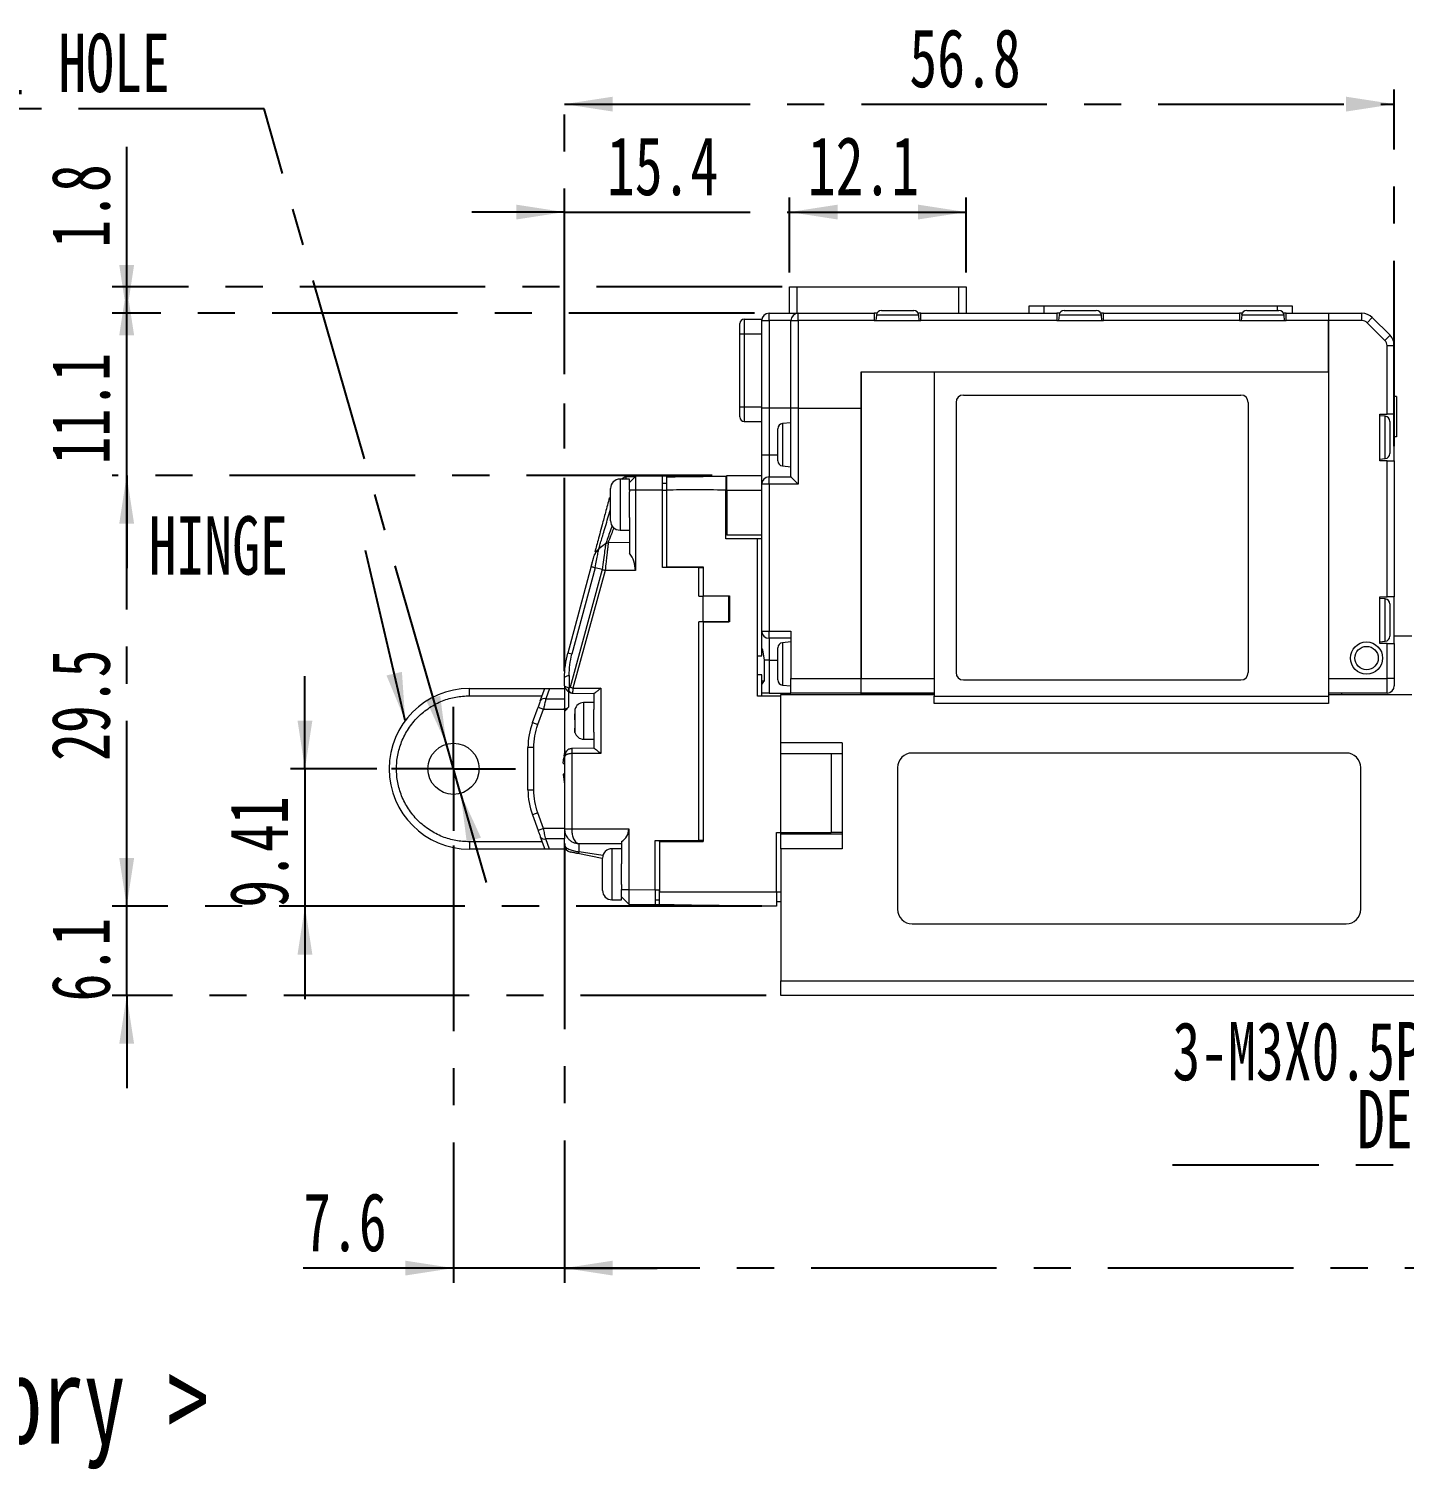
# Model space of a CAD drawing. Header units: millimetres. Extents: x 5 to 415, y -41 to 292.
# Drawn here: x 65.2 to 159.3, y 133.9 to 232.5 of the extents above; entities that cross this region are included whole.
import ezdxf

# ---------------------------------------------------------------- set-up
doc = ezdxf.new("R2010")
doc.units = ezdxf.units.MM
doc.linetypes.add('CENTERX2', pattern=[20.32, 12.7, -2.54, 2.54, -2.54])
doc.layers.add('CENTER_LINE', color=7, linetype='CENTERX2')
doc.styles.add('SLDTEXTSTYLE0', font='TXT', dxfattribs={"width": 0.7})
doc.dimstyles.new('SLDDIMSTYLE0', dxfattribs={"dimtxt": 4, "dimasz": 3.302, "dimexe": 0, "dimexo": 0.0625, "dimgap": 1, "dimtad": 0, "dimtih": 1, "dimtoh": 1, "dimrnd": 1e-09, "dimzin": 12, "dimdsep": 46, "dimtxsty": 'SLDTEXTSTYLE0', "dimsah": 1, "dimcen": 0, "dimadec": 0, "dimazin": 3, "dimtol": 1, "dimtp": 0.1, "dimtm": 0.1, "dimtfac": 1, "dimtmove": 0, "dimatfit": 3, "dimfxl": 1, "dimfrac": 2, "dimtolj": 1, "dimarcsym": 0})
doc.dimstyles.new('SLDDIMSTYLE1', dxfattribs={"dimtxt": 4, "dimasz": 3.302, "dimexe": 0, "dimexo": 0.0625, "dimgap": 1, "dimtad": 0, "dimtih": 1, "dimtoh": 1, "dimrnd": 1e-09, "dimzin": 12, "dimdsep": 46, "dimtxsty": 'SLDTEXTSTYLE0', "dimsah": 1, "dimcen": 0, "dimadec": 0, "dimazin": 3, "dimtfac": 1, "dimtmove": 0, "dimatfit": 3, "dimfxl": 1, "dimfrac": 2, "dimtolj": 1, "dimtzin": 12, "dimarcsym": 0})
doc.dimstyles.new('SLDDIMSTYLE2', dxfattribs={"dimtxt": 4, "dimasz": 3.302, "dimexe": 0, "dimexo": 0.0625, "dimgap": 1, "dimtad": 1, "dimrnd": 1e-09, "dimzin": 12, "dimdsep": 46, "dimtxsty": 'SLDTEXTSTYLE0', "dimsah": 1, "dimcen": 0.09, "dimadec": 0, "dimazin": 3, "dimtfac": 1, "dimtmove": 0, "dimatfit": 0, "dimfxl": 1, "dimfrac": 2, "dimtolj": 1, "dimtzin": 12, "dimarcsym": 0})
doc.dimstyles.new('SLDDIMSTYLE3', dxfattribs={"dimtxt": 4, "dimasz": 3.302, "dimexe": 0, "dimexo": 0.0625, "dimgap": 1, "dimtad": 1, "dimrnd": 1e-09, "dimzin": 12, "dimdsep": 46, "dimtxsty": 'SLDTEXTSTYLE0', "dimsah": 1, "dimcen": 0.09, "dimadec": 0, "dimazin": 3, "dimtfac": 1, "dimtofl": 0, "dimtmove": 0, "dimatfit": 3, "dimfxl": 1, "dimfrac": 2, "dimtolj": 1, "dimtzin": 12, "dimarcsym": 0})
doc.dimstyles.new('SLDDIMSTYLE4', dxfattribs={"dimtxt": 4, "dimasz": 3.302, "dimexe": 0, "dimexo": 0.0625, "dimgap": 1, "dimtad": 1, "dimdec": 1, "dimrnd": 1e-09, "dimzin": 12, "dimdsep": 46, "dimtxsty": 'SLDTEXTSTYLE0', "dimsah": 1, "dimcen": 0.09, "dimadec": 0, "dimazin": 3, "dimtfac": 1, "dimtdec": 1, "dimtmove": 0, "dimatfit": 0, "dimfxl": 1, "dimfrac": 2, "dimtolj": 1, "dimtzin": 12, "dimarcsym": 0})
doc.dimstyles.new('SLDDIMSTYLE5', dxfattribs={"dimtxt": 4, "dimasz": 3.302, "dimexe": 0, "dimexo": 0.0625, "dimgap": 1, "dimtad": 1, "dimdec": 1, "dimrnd": 1e-09, "dimzin": 12, "dimdsep": 46, "dimtxsty": 'SLDTEXTSTYLE0', "dimsah": 1, "dimcen": 0.09, "dimadec": 0, "dimazin": 3, "dimtfac": 1, "dimtdec": 1, "dimtofl": 0, "dimtmove": 0, "dimatfit": 3, "dimfxl": 1, "dimfrac": 2, "dimtolj": 1, "dimtzin": 12, "dimarcsym": 0})
doc.dimstyles.new('SLDDIMSTYLE6', dxfattribs={"dimtxt": 0.18, "dimasz": 3.302, "dimexe": 0, "dimexo": 0.0625, "dimgap": 0, "dimtad": 0, "dimtih": 1, "dimtoh": 1, "dimdec": 0, "dimrnd": 1e-09, "dimzin": 0, "dimdsep": 46, "dimtxsty": 'Standard', "dimsah": 1, "dimcen": 0.09, "dimadec": 0, "dimazin": 0, "dimtfac": 3.302, "dimtdec": 0, "dimtofl": 0, "dimtmove": 0, "dimatfit": 3, "dimfxl": 1, "dimfrac": 2, "dimtolj": 1, "dimtzin": 0, "dimarcsym": 0})

# ---------------------------------------------------------------- blocks, each defined once
blk = doc.blocks.new('_D')
at = {"layer": 'CENTER_LINE'}
for p, q in [((81.296, 227.015), (45.274, 227.015)), ((93.778, 183.533), (81.296, 227.015)), ((94.744, 180.169), (93.778, 183.533)), ((94.744, 180.169), (96.496, 174.065))]:
    blk.add_line(p, q, dxfattribs=at)
for points in [[(93.778, 183.533), (93.355, 186.847), (92.379, 186.566)], [(94.744, 180.169), (95.167, 176.855), (96.143, 177.135)]]:
    blk.add_solid(points, dxfattribs=at)
at = {"layer": 'CENTER_LINE', "attachment_point": 1, "style": 'SLDTEXTSTYLE0'}
for s, insert, char_height in [('%%c', (45.274, 232.172), 4), ('3.5', (49.702, 232.172), 4), ('HOLE', (67.219, 232.172), 4), ('±0.1', (58.163, 230.823), 2.8)]:
    blk.add_mtext(s, dxfattribs=dict(at, insert=insert, char_height=char_height))
blk = doc.blocks.new('_D_1')
at = {"layer": 'CENTER_LINE'}
for p, q in [((194.888, 189.38), (195.027, 195.729)), ((194.888, 189.38), (194.834, 186.881)), ((194.834, 186.881), (194.131, 154.713)), ((194.131, 154.713), (143.472, 154.713))]:
    blk.add_line(p, q, dxfattribs=at)
for points in [[(194.888, 189.38), (195.468, 192.671), (194.452, 192.693)], [(194.834, 186.881), (194.254, 183.591), (195.27, 183.569)]]:
    blk.add_solid(points, dxfattribs=at)
at = {"layer": 'CENTER_LINE', "char_height": 4, "attachment_point": 1, "style": 'SLDTEXTSTYLE0'}
for s, insert in [('3-M3X0.5P TAP HOLE', (143.472, 164.53)), ('DEPTH 8.5', (156.099, 159.869))]:
    blk.add_mtext(s, dxfattribs=dict(at, insert=insert))
blk = doc.blocks.new('_D_2')
at = {"layer": 'CENTER_LINE'}
for p, q in [((94.261, 176.601), (94.261, 146.673)), ((101.861, 176.733), (101.861, 146.673)), ((94.261, 147.673), (83.975, 147.673)), ((101.861, 147.673), (94.261, 147.673)), ((101.861, 147.673), (108.211, 147.673))]:
    blk.add_line(p, q, dxfattribs=at)
for points in [[(94.261, 147.673), (90.959, 148.181), (90.959, 147.165)], [(101.861, 147.673), (105.163, 147.165), (105.163, 148.181)]]:
    blk.add_solid(points, dxfattribs=at)
at = {"layer": 'CENTER_LINE', "insert": (83.975, 152.829), "char_height": 4, "attachment_point": 1, "style": 'SLDTEXTSTYLE0'}
blk.add_mtext('7.6', dxfattribs=at)
blk = doc.blocks.new('_D_4')
at = {"layer": 'CENTER_LINE'}
for p, q in [((101.861, 176.733), (101.861, 146.673)), ((253.361, 165.533), (253.361, 146.673)), ((253.361, 147.673), (101.861, 147.673))]:
    blk.add_line(p, q, dxfattribs=at)
for points in [[(101.861, 147.673), (105.163, 147.165), (105.163, 148.181)], [(253.361, 147.673), (250.059, 148.181), (250.059, 147.165)]]:
    blk.add_solid(points, dxfattribs=at)
at = {"layer": 'CENTER_LINE', "insert": (171.478, 152.829), "char_height": 4, "attachment_point": 1, "style": 'SLDTEXTSTYLE0'}
blk.add_mtext('151.5', dxfattribs=at)
blk = doc.blocks.new('_D_6')
at = {"layer": 'CENTER_LINE'}
for p, q in [((71.893, 172.437), (71.893, 178.787)), ((115.361, 172.437), (70.893, 172.437)), ((71.893, 166.331), (71.893, 172.437)), ((115.661, 166.331), (70.893, 166.331)), ((71.893, 166.331), (71.893, 159.981))]:
    blk.add_line(p, q, dxfattribs=at)
for points in [[(71.893, 172.437), (72.401, 175.739), (71.385, 175.739)], [(71.893, 166.331), (71.385, 163.029), (72.401, 163.029)]]:
    blk.add_solid(points, dxfattribs=at)
at = {"layer": 'CENTER_LINE', "insert": (66.737, 165.928), "char_height": 4, "attachment_point": 1, "rotation": 90, "style": 'SLDTEXTSTYLE0'}
blk.add_mtext('6.1', dxfattribs=at)
blk = doc.blocks.new('_D_7')
at = {"layer": 'CENTER_LINE'}
for p, q in [((84.095, 181.851), (84.095, 188.201)), ((89.011, 181.851), (83.095, 181.851)), ((84.095, 181.851), (84.095, 172.437)), ((115.361, 172.437), (83.095, 172.437)), ((84.095, 172.437), (84.095, 166.087))]:
    blk.add_line(p, q, dxfattribs=at)
for points in [[(84.095, 181.851), (84.603, 185.153), (83.587, 185.153)], [(84.095, 172.437), (83.587, 169.135), (84.603, 169.135)]]:
    blk.add_solid(points, dxfattribs=at)
at = {"layer": 'CENTER_LINE', "insert": (78.938, 172.349), "char_height": 4, "attachment_point": 1, "rotation": 90, "style": 'SLDTEXTSTYLE0'}
blk.add_mtext('9.41', dxfattribs=at)
blk = doc.blocks.new('_D_8')
at = {"layer": 'CENTER_LINE'}
for p, q in [((111.961, 201.931), (70.893, 201.931)), ((71.893, 172.437), (71.893, 201.931)), ((115.361, 172.437), (70.893, 172.437))]:
    blk.add_line(p, q, dxfattribs=at)
for points in [[(71.893, 201.931), (71.385, 198.629), (72.401, 198.629)], [(71.893, 172.437), (72.401, 175.739), (71.385, 175.739)]]:
    blk.add_solid(points, dxfattribs=at)
at = {"layer": 'CENTER_LINE', "insert": (66.737, 182.389), "char_height": 4, "attachment_point": 1, "rotation": 90, "style": 'SLDTEXTSTYLE0'}
blk.add_mtext('29.5', dxfattribs=at)
blk = doc.blocks.new('_D_9')
at = {"layer": 'CENTER_LINE'}
for p, q in [((71.893, 213.031), (71.893, 219.381)), ((114.861, 213.031), (70.893, 213.031)), ((71.893, 201.931), (71.893, 213.031)), ((111.961, 201.931), (70.893, 201.931)), ((71.893, 201.931), (71.893, 195.581))]:
    blk.add_line(p, q, dxfattribs=at)
for points in [[(71.893, 213.031), (72.401, 216.333), (71.385, 216.333)], [(71.893, 201.931), (71.385, 198.629), (72.401, 198.629)]]:
    blk.add_solid(points, dxfattribs=at)
at = {"layer": 'CENTER_LINE', "insert": (66.737, 202.686), "char_height": 4, "attachment_point": 1, "rotation": 90, "style": 'SLDTEXTSTYLE0'}
blk.add_mtext('11.1', dxfattribs=at)
blk = doc.blocks.new('_D_10')
at = {"layer": 'CENTER_LINE'}
for p, q in [((71.893, 214.831), (71.893, 224.429)), ((116.761, 214.831), (70.893, 214.831)), ((71.893, 213.031), (71.893, 214.831)), ((114.861, 213.031), (70.893, 213.031))]:
    blk.add_line(p, q, dxfattribs=at)
for points in [[(71.893, 213.031), (72.401, 216.333), (71.385, 216.333)], [(71.893, 214.831), (71.385, 211.529), (72.401, 211.529)]]:
    blk.add_solid(points, dxfattribs=at)
at = {"layer": 'CENTER_LINE', "insert": (66.737, 217.518), "char_height": 4, "attachment_point": 1, "rotation": 90, "style": 'SLDTEXTSTYLE0'}
blk.add_mtext('1.8', dxfattribs=at)
blk = doc.blocks.new('_D_11')
at = {"layer": 'CENTER_LINE'}
for p, q in [((101.861, 189.064), (101.861, 220.958)), ((117.261, 215.831), (117.261, 220.958)), ((101.861, 219.958), (95.511, 219.958)), ((101.861, 219.958), (117.261, 219.958)), ((117.261, 219.958), (123.611, 219.958))]:
    blk.add_line(p, q, dxfattribs=at)
for points in [[(101.861, 219.958), (98.559, 220.466), (98.559, 219.45)], [(117.261, 219.958), (120.563, 219.45), (120.563, 220.466)]]:
    blk.add_solid(points, dxfattribs=at)
at = {"layer": 'CENTER_LINE', "insert": (104.767, 225.114), "char_height": 4, "attachment_point": 1, "style": 'SLDTEXTSTYLE0'}
blk.add_mtext('15.4', dxfattribs=at)
blk = doc.blocks.new('_D_12')
at = {"layer": 'CENTER_LINE'}
for p, q in [((117.261, 215.831), (117.261, 220.958)), ((129.361, 215.831), (129.361, 220.958)), ((117.261, 219.958), (129.361, 219.958))]:
    blk.add_line(p, q, dxfattribs=at)
for points in [[(117.261, 219.958), (120.563, 219.45), (120.563, 220.466)], [(129.361, 219.958), (126.059, 220.466), (126.059, 219.45)]]:
    blk.add_solid(points, dxfattribs=at)
at = {"layer": 'CENTER_LINE', "insert": (118.517, 225.114), "char_height": 4, "attachment_point": 1, "style": 'SLDTEXTSTYLE0'}
blk.add_mtext('12.1', dxfattribs=at)
blk = doc.blocks.new('_D_13')
at = {"layer": 'CENTER_LINE'}
for p, q in [((101.861, 188.54), (101.861, 228.346)), ((158.661, 203.931), (158.661, 228.346)), ((101.861, 227.346), (158.661, 227.346))]:
    blk.add_line(p, q, dxfattribs=at)
for points in [[(101.861, 227.346), (105.163, 226.838), (105.163, 227.854)], [(158.661, 227.346), (155.359, 227.854), (155.359, 226.838)]]:
    blk.add_solid(points, dxfattribs=at)
at = {"layer": 'CENTER_LINE', "insert": (125.467, 232.502), "char_height": 4, "attachment_point": 1, "style": 'SLDTEXTSTYLE0'}
blk.add_mtext('56.8', dxfattribs=at)
blk = doc.blocks.new('SW_NOTE_0_6')
at = {"layer": 'CENTER_LINE', "color": 0, "insert": (-14.831, 2.36), "char_height": 4, "attachment_point": 1, "style": 'SLDTEXTSTYLE0'}
blk.add_mtext('HINGE', dxfattribs=at)
blk = doc.blocks.new('SW_CENTERMARKSYMBOL_0')
at = {"layer": 'CENTER_LINE', "color": 0}
for p, q in [((0, 2.5), (0, 4.25)), ((0, 0), (0, 2.5)), ((-2.5, 0), (-4.25, 0)), ((0, 0), (-2.5, 0)), ((0, 0), (0, -2.5)), ((0, 0), (2.5, 0)), ((2.5, 0), (4.25, 0)), ((0, -2.5), (0, -4.25))]:
    blk.add_line(p, q, dxfattribs=at)

msp = doc.modelspace()

# ---------------------------------------------------------------- linework, layer by layer
at = {"color": 7, "linetype": 'Continuous', "lineweight": 18}
for p, q in [((117.261, 213.031), (117.261, 214.831)), ((117.261, 214.831), (117.761, 214.831)), ((117.761, 214.831), (117.761, 213.031)), ((117.761, 214.831), (128.861, 214.831)), ((128.861, 213.031), (128.861, 214.831)), ((128.861, 214.831), (129.361, 214.831)), ((129.361, 214.831), (129.361, 213.031)), ((115.861, 212.531), (115.861, 213.031)), ((115.861, 213.031), (117.861, 213.031)), ((117.861, 212.531), (117.861, 213.031)), ((117.861, 213.031), (123.061, 213.031)), ((123.061, 213.031), (123.061, 212.531)), ((123.244, 213.031), (123.061, 213.031)), ((123.56, 213.231), (125.263, 213.231)), ((125.263, 213.231), (125.762, 213.231)), ((126.261, 213.031), (126.078, 213.031)), ((126.261, 212.531), (126.261, 213.031)), ((126.261, 213.031), (135.561, 213.031)), ((133.661, 213.031), (133.661, 213.531)), ((133.661, 213.531), (134.661, 213.531)), ((134.661, 213.531), (134.661, 213.031)), ((134.661, 213.531), (150.661, 213.531)), ((135.561, 213.031), (135.561, 212.531)), ((135.744, 213.031), (135.561, 213.031)), ((136.06, 213.231), (137.763, 213.231)), ((137.763, 213.231), (138.262, 213.231)), ((138.761, 213.031), (138.578, 213.031)), ((138.761, 212.531), (138.761, 213.031)), ((138.761, 213.031), (148.061, 213.031)), ((148.061, 213.031), (148.061, 212.531)), ((148.244, 213.031), (148.061, 213.031)), ((148.56, 213.231), (150.263, 213.231)), ((150.263, 213.231), (150.762, 213.231)), ((150.661, 213.531), (151.661, 213.531)), ((151.261, 213.031), (151.078, 213.031)), ((151.261, 212.531), (151.261, 213.031)), ((151.261, 213.031), (154.161, 213.031)), ((151.661, 213.531), (151.661, 213.031)), ((154.161, 213.031), (154.161, 212.531)), ((154.161, 213.031), (156.447, 213.031)), ((156.447, 212.531), (156.447, 213.031)), ((113.861, 211.631), (113.861, 212.331)), ((114.161, 212.631), (114.161, 211.631)), ((114.161, 212.631), (115.361, 212.631)), ((115.361, 212.531), (115.361, 212.631)), ((115.361, 212.531), (115.861, 212.531)), ((115.361, 206.531), (115.361, 212.531)), ((117.361, 212.531), (115.861, 212.531)), ((115.861, 212.531), (115.861, 206.531)), ((117.361, 212.531), (117.861, 212.531)), ((117.361, 206.531), (117.361, 212.531)), ((117.861, 212.531), (117.861, 206.531)), ((123.061, 212.531), (117.861, 212.531)), ((123.061, 212.531), (126.261, 212.531)), ((123.212, 212.911), (123.179, 212.531)), ((126.144, 212.531), (126.11, 212.911)), ((135.561, 212.531), (126.261, 212.531)), ((135.561, 212.531), (138.761, 212.531)), ((135.712, 212.911), (135.679, 212.531)), ((138.644, 212.531), (138.61, 212.911)), ((148.061, 212.531), (138.761, 212.531)), ((148.061, 212.531), (151.261, 212.531)), ((148.212, 212.911), (148.179, 212.531)), ((151.144, 212.531), (151.11, 212.911)), ((154.161, 212.531), (151.261, 212.531)), ((154.161, 209.031), (154.161, 212.531)), ((154.161, 212.531), (154.161, 188.031)), ((156.447, 212.531), (154.161, 212.531)), ((156.8, 212.384), (157.154, 212.738)), ((158.015, 211.17), (156.8, 212.384)), ((157.154, 212.738), (157.118, 212.774)), ((157.154, 212.738), (158.368, 211.524)), ((113.861, 211.631), (114.161, 211.631)), ((113.861, 206.631), (113.861, 211.631)), ((114.161, 211.631), (115.361, 211.631)), ((114.161, 211.631), (114.161, 206.631)), ((158.015, 211.17), (158.368, 211.524)), ((158.161, 206.131), (158.161, 210.817)), ((158.161, 210.817), (158.661, 210.817)), ((158.661, 210.817), (158.661, 206.131)), ((122.161, 209.031), (154.161, 209.031)), ((122.161, 206.531), (122.161, 209.031)), ((122.161, 209.031), (122.161, 188.031)), ((122.161, 209.031), (127.161, 209.031)), ((127.161, 209.031), (127.161, 188.031)), ((127.161, 209.031), (154.161, 209.031)), ((127.161, 209.031), (127.161, 186.831)), ((154.161, 209.031), (154.161, 186.831)), ((129.161, 207.431), (148.161, 207.431)), ((158.811, 207.331), (158.661, 207.331)), ((158.811, 207.331), (158.811, 204.581)), ((113.861, 206.631), (114.161, 206.631)), ((113.861, 205.931), (113.861, 206.631)), ((114.161, 206.631), (115.361, 206.631)), ((114.161, 206.631), (114.161, 205.631)), ((115.861, 206.531), (115.361, 206.531)), ((115.361, 203.331), (115.361, 206.531)), ((117.361, 206.531), (115.861, 206.531)), ((115.861, 206.531), (115.861, 203.331)), ((117.861, 206.531), (117.361, 206.531)), ((117.361, 201.831), (117.361, 206.531)), ((117.861, 206.531), (122.161, 206.531)), ((117.861, 206.531), (117.861, 201.331)), ((122.161, 188.031), (122.161, 206.531)), ((128.661, 206.931), (128.661, 188.431)), ((148.661, 206.931), (148.661, 188.431)), ((157.661, 206.131), (158.161, 206.131)), ((157.661, 202.931), (157.661, 206.131)), ((158.661, 206.131), (158.161, 206.131)), ((158.661, 202.931), (158.661, 206.131)), ((114.161, 205.631), (115.361, 205.631)), ((116.461, 204.606), (116.461, 205.131)), ((117.361, 205.531), (116.78, 205.48)), ((158.042, 205.98), (157.661, 206.013)), ((158.361, 205.631), (158.361, 204.109)), ((116.461, 202.93), (116.461, 204.606)), ((158.361, 204.109), (158.361, 203.43)), ((158.811, 204.581), (158.661, 204.581)), ((115.361, 203.331), (115.861, 203.331)), ((115.361, 201.331), (115.361, 203.331)), ((115.861, 203.331), (115.861, 201.831)), ((116.78, 202.582), (117.361, 202.531)), ((157.661, 203.048), (158.042, 203.082)), ((158.161, 202.931), (157.661, 202.931)), ((158.161, 193.631), (158.161, 202.931)), ((158.161, 202.931), (158.661, 202.931)), ((158.661, 202.931), (158.661, 193.631)), ((106.311, 201.683), (105.661, 201.683)), ((105.938, 201.8), (105.786, 201.683)), ((105.938, 201.8), (105.786, 201.683)), ((105.786, 201.683), (105.911, 201.779)), ((106.088, 201.841), (106.711, 201.852)), ((106.711, 201.852), (106.311, 201.445)), ((106.311, 201.445), (106.311, 201.683)), ((106.311, 200.933), (106.311, 201.445)), ((108.561, 201.884), (106.711, 201.852)), ((106.711, 201.852), (106.711, 200.933)), ((108.561, 201.884), (110.861, 201.924)), ((108.561, 200.933), (108.561, 201.884)), ((108.861, 201.389), (108.561, 201.389)), ((110.861, 201.924), (110.861, 201.862)), ((112.911, 201.887), (112.961, 201.888)), ((112.961, 200.931), (112.961, 201.931)), ((112.961, 201.931), (115.361, 201.931)), ((115.861, 201.331), (115.361, 201.331)), ((115.361, 191.281), (115.361, 201.331)), ((115.861, 201.831), (117.361, 201.831)), ((115.861, 201.331), (115.861, 201.831)), ((117.861, 201.331), (115.861, 201.331)), ((115.861, 201.331), (115.861, 191.281)), ((105.011, 198.833), (105.011, 201.033)), ((106.711, 200.933), (106.311, 200.933)), ((106.311, 200.933), (106.311, 200.814)), ((106.311, 199.052), (106.311, 200.814)), ((106.711, 200.933), (106.711, 195.433)), ((108.561, 200.933), (106.711, 200.933)), ((108.561, 195.631), (108.561, 200.933)), ((108.561, 200.933), (108.861, 200.933)), ((108.861, 195.681), (108.861, 200.933)), ((112.961, 200.933), (112.911, 200.933)), ((112.911, 197.586), (112.911, 200.933)), ((112.961, 200.931), (115.361, 200.931)), ((112.961, 200.931), (112.961, 197.831)), ((105.661, 198.183), (106.311, 198.183)), ((106.311, 199.052), (106.311, 196.603)), ((112.911, 198.933), (112.961, 198.933)), ((104.677, 197.257), (104.209, 196.898)), ((106.311, 197.345), (104.855, 197.319)), ((115.061, 197.586), (112.911, 197.586)), ((115.361, 197.831), (112.961, 197.831)), ((115.061, 186.833), (115.061, 197.586)), ((115.361, 197.586), (115.061, 197.586)), ((103.953, 196.588), (103.852, 196.364)), ((103.865, 196.395), (103.853, 196.349)), ((103.873, 196.392), (103.879, 196.392)), ((104.209, 196.898), (104.089, 196.77)), ((104.2, 196.85), (104.209, 196.898)), ((103.679, 195.717), (102.086, 189.772)), ((104.44, 195.487), (102.242, 187.433)), ((103.955, 195.616), (102.369, 189.696)), ((104.641, 195.433), (102.442, 187.378)), ((104.44, 195.487), (103.955, 195.616)), ((106.711, 195.433), (104.641, 195.433)), ((111.061, 195.631), (108.561, 195.631)), ((108.861, 195.681), (108.861, 195.631)), ((108.861, 195.681), (111.361, 195.681)), ((108.961, 195.681), (108.961, 195.631)), ((111.061, 193.661), (111.061, 195.631)), ((111.061, 195.631), (111.361, 195.631)), ((111.361, 195.681), (111.361, 193.681)), ((111.061, 193.661), (111.361, 193.661)), ((111.361, 193.681), (111.361, 193.661)), ((111.361, 193.681), (113.161, 193.681)), ((111.361, 191.921), (111.361, 193.661)), ((113.111, 193.661), (111.361, 193.661)), ((113.111, 191.921), (113.111, 193.661)), ((113.161, 193.681), (113.161, 191.901)), ((157.661, 193.631), (158.161, 193.631)), ((157.661, 190.431), (157.661, 193.631)), ((158.042, 193.48), (157.661, 193.513)), ((158.661, 193.631), (158.161, 193.631)), ((158.661, 190.431), (158.661, 193.631)), ((158.361, 193.131), (158.361, 191.609)), ((111.361, 191.921), (111.061, 191.921)), ((111.061, 176.933), (111.061, 191.921)), ((111.361, 191.921), (113.111, 191.921)), ((111.361, 191.921), (111.361, 191.901)), ((111.361, 191.901), (111.361, 176.883)), ((113.161, 191.901), (111.361, 191.901)), ((115.361, 191.281), (115.861, 191.281)), ((115.361, 190.787), (115.361, 191.281)), ((115.861, 191.281), (117.361, 191.281)), ((115.861, 190.781), (115.861, 191.281)), ((117.361, 191.281), (117.361, 188.031)), ((158.361, 191.609), (158.361, 190.93)), ((115.361, 189.582), (115.361, 190.787)), ((117.361, 190.781), (115.861, 190.781)), ((115.861, 190.781), (115.861, 189.281)), ((117.361, 190.531), (116.78, 190.48)), ((157.661, 190.548), (158.042, 190.582)), ((158.161, 190.431), (157.661, 190.431)), ((158.161, 188.031), (158.161, 190.431)), ((158.161, 190.431), (158.661, 190.431)), ((159.861, 190.931), (158.661, 190.931)), ((158.661, 190.431), (158.661, 188.031)), ((102.369, 189.696), (102.086, 189.772)), ((115.061, 189.582), (115.361, 189.582)), ((115.428, 189.989), (115.361, 189.989)), ((115.561, 189.281), (115.428, 189.989)), ((116.461, 189.606), (116.461, 190.131)), ((116.461, 187.93), (116.461, 189.606)), ((115.861, 189.281), (115.561, 189.281)), ((115.561, 187.873), (115.561, 189.281)), ((115.861, 189.281), (115.861, 187.031)), ((95.361, 186.851), (95.361, 187.351)), ((95.361, 187.351), (100.515, 187.351)), ((100.204, 186.498), (100.515, 187.351)), ((100.515, 187.351), (100.838, 187.351)), ((100.838, 187.351), (100.58, 186.644)), ((100.838, 187.351), (101.861, 187.351)), ((101.861, 187.54), (101.861, 188.064)), ((101.861, 187.351), (101.861, 186.644)), ((102.178, 187.39), (102.162, 187.393)), ((102.178, 188.247), (102.178, 187.39)), ((102.442, 187.378), (104.352, 187.378)), ((104.352, 187.378), (104.352, 182.888)), ((115.361, 188.284), (115.061, 188.284)), ((115.361, 186.833), (115.361, 188.284)), ((115.361, 187.873), (115.561, 187.873)), ((116.78, 187.582), (117.361, 187.531)), ((117.361, 188.031), (122.161, 188.031)), ((117.361, 187.031), (117.361, 188.031)), ((122.161, 188.031), (127.161, 188.031)), ((122.161, 187.031), (122.161, 188.031)), ((129.161, 187.931), (148.161, 187.931)), ((154.161, 188.031), (158.161, 188.031)), ((158.661, 188.031), (158.161, 188.031)), ((158.161, 187.031), (158.161, 188.031)), ((158.661, 188.031), (158.661, 187.531)), ((95.361, 186.851), (100.333, 186.851)), ((100.58, 186.644), (101.861, 186.644)), ((101.861, 186.644), (101.861, 185.937)), ((102.313, 187.044), (102.389, 187.038)), ((102.362, 187.035), (103.878, 187.009)), ((102.389, 187.039), (102.378, 187.039)), ((103.861, 186.381), (103.161, 186.381)), ((103.861, 187.009), (103.861, 185.91)), ((116.661, 186.833), (115.061, 186.833)), ((115.861, 187.031), (115.361, 187.031)), ((115.861, 187.031), (117.361, 187.031)), ((116.661, 183.631), (116.661, 186.931)), ((116.661, 186.931), (127.161, 186.931)), ((122.161, 187.031), (117.361, 187.031)), ((127.161, 187.031), (122.161, 187.031)), ((122.161, 186.981), (122.161, 187.031)), ((127.161, 186.981), (122.161, 186.981)), ((127.161, 186.831), (154.161, 186.831)), ((127.161, 186.331), (127.161, 186.831)), ((158.161, 187.031), (154.161, 187.031)), ((154.161, 186.931), (159.861, 186.931)), ((154.161, 186.831), (154.161, 186.331)), ((155.061, 186.931), (155.061, 187.031)), ((99.663, 185.009), (100.05, 186.073)), ((100.038, 184.872), (100.426, 185.937)), ((100.05, 186.073), (100.426, 185.937)), ((100.426, 185.937), (101.861, 185.937)), ((101.861, 185.937), (101.861, 182.905)), ((102.578, 185.921), (102.561, 185.779)), ((102.561, 185.779), (102.561, 185.572)), ((102.561, 185.572), (102.569, 185.606)), ((102.561, 185.463), (102.561, 185.572)), ((102.561, 185.304), (102.561, 185.463)), ((103.861, 185.528), (103.861, 185.91)), ((103.861, 184.352), (103.861, 185.528)), ((154.161, 186.331), (127.161, 186.331)), ((99.663, 185.009), (100.038, 184.872)), ((102.561, 185.195), (102.561, 185.304)), ((102.569, 185.1), (102.561, 185.066)), ((102.561, 185.066), (102.561, 184.641)), ((102.561, 184.641), (102.578, 184.499)), ((102.561, 184.482), (102.561, 184.641)), ((102.578, 184.34), (102.561, 184.482)), ((102.578, 184.499), (102.578, 184.34)), ((103.161, 183.881), (103.861, 183.881)), ((103.861, 184.352), (103.861, 183.257)), ((120.861, 183.631), (116.661, 183.631)), ((116.661, 182.883), (116.661, 183.631)), ((120.861, 183.631), (120.861, 176.381)), ((99.361, 180.403), (99.361, 183.299)), ((99.761, 183.299), (99.361, 183.299)), ((99.761, 180.403), (99.761, 183.299)), ((101.775, 182.237), (101.825, 182.624)), ((101.835, 182.701), (101.861, 182.905)), ((102.011, 183.04), (101.861, 183.068)), ((101.861, 182.901), (101.921, 182.901)), ((101.861, 182.649), (101.861, 177.733)), ((101.861, 182.476), (101.861, 182.618)), ((103.876, 183.257), (102.348, 183.231)), ((102.352, 182.888), (102.352, 177.733)), ((104.352, 182.888), (102.352, 182.888)), ((116.661, 177.483), (116.661, 182.883)), ((120.111, 182.883), (116.661, 182.883)), ((120.111, 182.883), (120.111, 177.483)), ((120.861, 182.883), (120.111, 182.883)), ((155.361, 182.931), (125.661, 182.931)), ((101.775, 182.237), (101.861, 182.151)), ((101.861, 181.551), (101.775, 181.464)), ((101.775, 181.464), (101.861, 180.796)), ((101.861, 182.151), (101.861, 181.551)), ((124.661, 181.931), (124.661, 172.231)), ((156.361, 172.231), (156.361, 181.931)), ((101.861, 180.796), (101.861, 177.765)), ((99.361, 180.403), (99.761, 180.403)), ((100.038, 178.829), (99.663, 178.693)), ((99.663, 178.693), (100.05, 177.628)), ((100.426, 177.765), (100.038, 178.829)), ((100.426, 177.765), (100.05, 177.628)), ((101.861, 177.765), (100.426, 177.765)), ((101.861, 177.765), (101.861, 177.058)), ((101.861, 177.733), (102.352, 177.733)), ((102.352, 177.733), (106.261, 177.733)), ((106.261, 177.733), (106.261, 173.587)), ((116.361, 177.483), (116.661, 177.483)), ((116.361, 173.433), (116.361, 177.483)), ((116.661, 177.483), (120.111, 177.483)), ((116.661, 176.381), (116.661, 177.483)), ((120.861, 177.483), (120.111, 177.483)), ((100.333, 176.851), (95.361, 176.851)), ((95.361, 176.851), (95.361, 176.351)), ((100.204, 177.204), (100.515, 176.351)), ((101.861, 177.058), (100.58, 177.058)), ((100.838, 176.351), (100.58, 177.058)), ((101.861, 176.351), (101.861, 177.058)), ((102.861, 176.733), (105.761, 176.733)), ((102.861, 176.176), (102.861, 176.733)), ((105.761, 176.867), (105.761, 175.335)), ((108.061, 176.933), (111.061, 176.933)), ((108.061, 173.556), (108.061, 176.933)), ((108.361, 176.883), (108.361, 176.933)), ((108.361, 176.883), (111.361, 176.883)), ((108.361, 176.883), (108.361, 173.433)), ((111.361, 176.933), (111.061, 176.933)), ((120.861, 177.381), (116.661, 177.381)), ((100.515, 176.351), (95.361, 176.351)), ((100.838, 176.351), (100.515, 176.351)), ((101.861, 176.351), (100.838, 176.351)), ((101.861, 176.452), (101.943, 176.368)), ((104.45, 175.715), (102.763, 176.053)), ((104.461, 174.392), (104.461, 175.731)), ((105.761, 176.381), (105.111, 176.381)), ((116.661, 176.381), (116.661, 167.331)), ((120.861, 176.381), (116.661, 176.381)), ((105.761, 174.251), (105.761, 175.335)), ((104.461, 173.531), (104.461, 174.392)), ((105.761, 173.927), (105.761, 174.251)), ((105.761, 173.927), (105.761, 173.587)), ((105.761, 173.587), (106.261, 173.587)), ((106.261, 173.587), (108.061, 173.556)), ((108.061, 173.556), (108.061, 172.556)), ((108.361, 173.55), (108.061, 173.55)), ((105.111, 172.881), (105.761, 172.881)), ((105.761, 173.096), (106.264, 172.584)), ((105.761, 173.096), (106.264, 172.584)), ((105.774, 173.083), (105.761, 173.096)), ((105.761, 172.881), (105.761, 173.031)), ((106.261, 172.587), (108.061, 172.556)), ((108.361, 172.85), (108.061, 172.85)), ((109.361, 172.533), (108.061, 172.556)), ((116.361, 173.433), (116.661, 173.433)), ((116.661, 172.733), (116.361, 172.733)), ((125.661, 171.231), (155.361, 171.231)), ((116.661, 167.331), (250.361, 167.331)), ((116.661, 166.331), (116.661, 167.331)), ((250.361, 166.331), (116.661, 166.331))]:
    msp.add_line(p, q, dxfattribs=at)
at = {"color": 8, "linetype": 'Continuous', "lineweight": 18}
for p, q in [((150.661, 213.231), (150.661, 213.531)), ((125.454, 212.911), (123.212, 212.911)), ((126.11, 212.911), (125.454, 212.911)), ((137.954, 212.911), (135.712, 212.911)), ((138.61, 212.911), (137.954, 212.911)), ((150.454, 212.911), (148.212, 212.911)), ((151.11, 212.911), (150.454, 212.911)), ((116.78, 205.48), (116.78, 204.788)), ((158.042, 203.976), (158.042, 205.98)), ((116.78, 204.788), (116.78, 202.582)), ((115.861, 203.331), (116.461, 203.331)), ((158.042, 203.082), (158.042, 203.976)), ((105.661, 201.683), (105.661, 198.183)), ((158.042, 191.476), (158.042, 193.48)), ((113.161, 192.754), (113.111, 192.754)), ((113.111, 192.415), (113.161, 192.415)), ((158.042, 190.582), (158.042, 191.476)), ((116.78, 190.48), (116.78, 189.788)), ((116.78, 189.788), (116.78, 187.582)), ((115.861, 189.281), (116.461, 189.281)), ((103.161, 186.381), (103.161, 185.528)), ((103.161, 185.528), (103.161, 183.881)), ((104.492, 175.912), (102.861, 176.176)), ((105.111, 176.381), (105.111, 174.251)), ((105.111, 174.251), (105.111, 172.881))]:
    msp.add_line(p, q, dxfattribs=at)
at = {"color": 7, "linetype": 'Continuous', "lineweight": 18, "flags": 128}
for points in [[(101.861, 188.064), (101.866, 188.09), (101.882, 188.115), (101.908, 188.14), (101.944, 188.164), (101.989, 188.187), (102.044, 188.208), (102.107, 188.229), (102.178, 188.247)], [(102.861, 176.176), (102.847, 176.146), (102.834, 176.12), (102.821, 176.098), (102.808, 176.081), (102.796, 176.067), (102.784, 176.058), (102.773, 176.053), (102.763, 176.053)]]:
    msp.add_lwpolyline(points, dxfattribs=at)
at = {"color": 8, "linetype": 'Continuous', "lineweight": 18, "flags": 128}
msp.add_lwpolyline([(101.861, 187.54), (101.867, 187.483), (101.882, 187.432)], dxfattribs=at)
at = {"color": 7, "linetype": 'Continuous', "lineweight": 18}
for centre, radius in [((156.761, 189.431), 1.1), ((156.761, 189.431), 0.8), ((94.261, 181.851), 1.75)]:
    msp.add_circle(centre, radius, dxfattribs=at)
for centre, radius, start, end in [((115.861, 212.531), 0.5, 90, 180), ((117.861, 212.531), 0.5, 90, 180), ((123.56, 212.881), 0.35, 90, 175), ((125.762, 212.881), 0.35, 5, 90), ((136.06, 212.881), 0.35, 90, 175), ((138.262, 212.881), 0.35, 5, 90), ((148.56, 212.881), 0.35, 90, 175), ((150.762, 212.881), 0.35, 5, 90), ((156.447, 212.031), 1, 45, 90), ((114.161, 212.331), 0.3, 90, 180), ((156.447, 212.031), 0.5, 45, 90), ((157.661, 210.817), 0.5, 0, 45), ((157.661, 210.817), 1, 0, 45), ((129.161, 206.931), 0.5, 90, 180), ((148.161, 206.931), 0.5, 0, 90), ((114.161, 205.931), 0.3, 180, 270), ((116.811, 205.131), 0.35, 95, 180), ((158.011, 205.631), 0.35, 0, 85), ((158.011, 203.43), 0.35, 275, 0), ((116.811, 202.93), 0.35, 180, 265), ((105.661, 201.033), 0.65, 90, 180), ((115.861, 201.331), 0.5, 90, 180), ((105.661, 198.833), 0.65, 180, 270), ((158.011, 193.131), 0.35, 0, 85), ((115.861, 191.281), 0.5, 180, 270), ((116.811, 190.131), 0.35, 95, 180), ((158.011, 190.93), 0.35, 275, 0), ((129.161, 188.431), 0.5, 180, 270), ((148.161, 188.431), 0.5, 270, 0), ((95.361, 181.851), 5.5, 90, 270), ((115.2, 234.164), 48.494, 254.50273, 254.74739), ((116.811, 187.93), 0.35, 180, 265), ((158.161, 187.531), 0.5, 270, 0), ((100.482, 186.34), 0.319, 72.02706, 150.43694), ((103.161, 185.781), 0.6, 90, 167.14802), ((104.361, 183.299), 5, 160, 180), ((103.161, 184.481), 0.6, 193.5835, 270), ((125.661, 181.931), 1, 90, 180), ((155.361, 181.931), 1, 0, 90), ((104.361, 180.403), 5, 180, 200), ((105.261, 177.733), 1, 300.00504, 360), ((100.482, 177.361), 0.319, 209.56306, 287.97294), ((102.361, 176.643), 0.5, 180, 258.69007), ((105.111, 175.731), 0.65, 90, 180), ((105.111, 173.531), 0.65, 180, 270), ((125.661, 172.231), 1, 180, 270), ((155.361, 172.231), 1, 270, 0)]:
    msp.add_arc(centre, radius, start, end, dxfattribs=at)
msp.add_ellipse((104.857, 195.433), major_axis=(0, 1.886), ratio=0.982842, start_param=4.712389, end_param=5.381677, dxfattribs=at)
at = {"color": 8, "linetype": 'Continuous', "lineweight": 18}
for points, knots in [([(105.911, 201.779), (105.91, 201.775), (105.909, 201.767), (105.902, 201.707), (105.9, 201.683)], [0, 0, 0, 0, 0.606351, 1, 1, 1, 1]), ([(106.074, 201.683), (106.075, 201.699), (106.088, 201.827), (106.088, 201.835), (106.088, 201.841)], [0, 0, 0, 0, 0.125082, 1, 1, 1, 1]), ([(104.209, 196.898), (104.213, 196.912), (104.221, 196.938), (104.283, 197.15), (104.379, 197.475), (104.507, 197.909), (104.661, 198.429), (104.831, 199.003), (104.952, 199.411), (105.011, 199.611)], [0, 0, 0, 0, 0.143144, 0.287166, 0.4309864, 0.5749572, 0.7186365, 0.8624939, 1, 1, 1, 1]), ([(105.124, 198.49), (105.095, 198.411), (104.995, 198.134), (104.846, 197.724), (104.705, 197.335), (104.686, 197.283), (104.677, 197.257)], [0, 0, 0, 0, 0.107185, 0.374516, 0.689272, 1, 1, 1, 1]), ([(104.855, 197.319), (104.86, 197.331), (104.869, 197.354), (104.934, 197.526), (105.04, 197.796), (105.142, 198.06), (105.226, 198.278), (105.25, 198.339)], [0, 0, 0, 0, 0.230087, 0.453024, 0.674239, 0.907343, 1, 1, 1, 1]), ([(103.955, 195.616), (103.989, 195.787), (104.055, 196.121), (104.126, 196.485), (104.169, 196.696), (104.194, 196.821), (104.198, 196.841), (104.2, 196.85)], [0, 0, 0, 0, 0.293873, 0.576883, 0.732624, 0.879289, 1, 1, 1, 1]), ([(102.162, 187.393), (102.154, 187.372), (102.139, 187.328), (102.131, 187.259), (102.138, 187.191), (102.163, 187.13), (102.204, 187.087), (102.244, 187.065), (102.27, 187.064), (102.275, 187.063)], [0, 0, 0, 0, 0.137331, 0.288886, 0.451666, 0.6207, 0.789734, 0.952514, 1, 1, 1, 1]), ([(102.313, 187.046), (102.303, 187.049), (102.277, 187.057), (102.239, 187.088), (102.203, 187.137), (102.179, 187.198), (102.168, 187.264), (102.167, 187.329), (102.174, 187.37), (102.178, 187.39)], [0, 0, 0, 0, 0.094731, 0.253908, 0.415685, 0.57513, 0.727717, 0.870018, 1, 1, 1, 1]), ([(102.442, 187.378), (102.44, 187.336), (102.437, 187.27), (102.428, 187.188), (102.42, 187.133), (102.411, 187.086), (102.401, 187.056), (102.394, 187.038), (102.39, 187.039), (102.389, 187.039)], [0, 0, 0, 0, 0.247024, 0.386285, 0.535731, 0.663106, 0.828382, 0.947753, 1, 1, 1, 1]), ([(102.156, 186.082), (102.156, 186.283), (102.156, 186.685), (102.156, 187.035), (102.156, 187.112), (102.156, 187.128)], [0, 0, 0, 0, 0.443051, 0.886101, 1, 1, 1, 1]), ([(101.922, 182.901), (101.913, 182.887), (101.867, 182.812), (101.864, 182.723), (101.861, 182.649)], [0, 0, 0, 0, 0.177587, 1, 1, 1, 1])]:
    msp.add_open_spline(points, degree=3, knots=knots, dxfattribs=at)
at = {"color": 7, "linetype": 'Continuous', "lineweight": 18}
for points in [[(105.911, 201.779), (105.938, 201.796), (105.992, 201.831), (106.056, 201.838), (106.088, 201.841)], [(102.569, 185.606), (102.566, 185.522), (102.56, 185.353), (102.566, 185.184), (102.569, 185.1)], [(99.761, 183.299), (99.773, 183.567), (99.796, 184.104), (99.958, 184.616), (100.038, 184.872)], [(100.038, 178.829), (99.958, 179.085), (99.796, 179.598), (99.773, 180.134), (99.761, 180.403)]]:
    msp.add_open_spline(points, degree=3, dxfattribs=at)
for points, knots in [([(108.861, 201.838), (109.617, 201.847), (110.967, 201.863), (112.317, 201.88), (112.911, 201.887)], [0, 0, 0, 0, 0.560004, 1, 1, 1, 1]), ([(108.861, 200.933), (108.861, 201.035), (108.861, 201.238), (108.861, 201.509), (108.861, 201.714), (108.861, 201.822), (108.861, 201.833), (108.861, 201.838)], [0, 0, 0, 0, 0.214702, 0.429404, 0.644089, 0.858766, 1, 1, 1, 1]), ([(112.911, 201.887), (112.911, 201.877), (112.911, 201.856), (112.911, 201.691), (112.911, 201.449), (112.911, 201.181), (112.911, 201.003), (112.911, 200.933)], [0, 0, 0, 0, 0.214702, 0.429406, 0.644091, 0.858768, 1, 1, 1, 1]), ([(117.361, 201.831), (117.365, 201.827), (117.374, 201.818), (117.441, 201.751), (117.551, 201.641), (117.697, 201.495), (117.807, 201.385), (117.861, 201.331)], [0, 0, 0, 0, 0.1467542, 0.3161257, 0.5102478, 0.7577933, 1, 1, 1, 1]), ([(104.934, 200.403), (104.89, 200.237), (104.8, 199.901), (104.671, 199.421), (104.55, 198.97), (104.415, 198.465), (104.267, 197.911), (104.118, 197.357), (104.005, 196.935), (103.958, 196.759), (103.939, 196.687)], [0, 0, 0, 0, 0.107151, 0.216449, 0.312963, 0.409033, 0.567295, 0.724847, 0.886827, 1, 1, 1, 1]), ([(105.011, 200.343), (105.007, 200.345), (104.936, 200.374), (104.935, 200.389), (104.934, 200.403)], [0, 0, 0, 0, 0.05452, 1, 1, 1, 1]), ([(112.911, 200.933), (112.155, 200.934), (110.805, 200.936), (109.455, 200.934), (108.861, 200.933)], [0, 0, 0, 0, 0.560005, 1, 1, 1, 1]), ([(104.677, 197.257), (104.674, 197.231), (104.667, 197.177), (104.612, 196.766), (104.535, 196.182), (104.471, 195.719), (104.439, 195.487)], [0, 0, 0, 0, 0.2502245, 0.5000044, 0.7497637, 1, 1, 1, 1]), ([(104.855, 197.319), (104.853, 197.305), (104.849, 197.274), (104.825, 197.048), (104.792, 196.757), (104.756, 196.428), (104.705, 195.983), (104.664, 195.629), (104.641, 195.433)], [0, 0, 0, 0, 0.180061, 0.378365, 0.505739, 0.63991, 0.801206, 1, 1, 1, 1]), ([(104.677, 197.257), (104.704, 197.275), (104.759, 197.31), (104.823, 197.316), (104.855, 197.319)], [0, 0, 0, 0, 0.502742, 1, 1, 1, 1]), ([(103.829, 196.279), (103.827, 196.269), (103.819, 196.239), (103.799, 196.166), (103.772, 196.066), (103.733, 195.918), (103.7, 195.797), (103.679, 195.717)], [0, 0, 0, 0, 0.091246, 0.275158, 0.457223, 0.642713, 1, 1, 1, 1]), ([(103.853, 196.349), (103.847, 196.327), (103.835, 196.282), (103.815, 196.206), (103.804, 196.168)], [0, 0, 0, 0, 0.498154, 1, 1, 1, 1]), ([(103.945, 196.551), (103.936, 196.548), (103.917, 196.542), (103.893, 196.482), (103.881, 196.454)], [0, 0, 0, 0, 0.527132, 1, 1, 1, 1]), ([(104.197, 196.853), (104.158, 196.825), (104.036, 196.741), (103.963, 196.612), (103.914, 196.525)], [0, 0, 0, 0, 0.327229, 1, 1, 1, 1]), ([(104.197, 196.862), (104.183, 196.853), (104.149, 196.832), (104.123, 196.802), (104.108, 196.784)], [0, 0, 0, 0, 0.417585, 1, 1, 1, 1]), ([(103.804, 196.168), (103.799, 196.148), (103.779, 196.073), (103.735, 195.909), (103.698, 195.77), (103.679, 195.701)], [0, 0, 0, 0, 0.158949, 0.58546, 1, 1, 1, 1]), ([(103.679, 195.717), (103.691, 195.709), (103.714, 195.692), (103.875, 195.641), (103.955, 195.616)], [0, 0, 0, 0, 0.49864, 1, 1, 1, 1]), ([(104.44, 195.487), (104.454, 195.483), (104.482, 195.476), (104.533, 195.471), (104.58, 195.457), (104.615, 195.441), (104.634, 195.435), (104.641, 195.433)], [0, 0, 0, 0, 0.249886, 0.499926, 0.747959, 0.907794, 1, 1, 1, 1]), ([(101.861, 188.064), (101.87, 188.352), (101.889, 188.924), (102.021, 189.491), (102.086, 189.772)], [0, 0, 0, 0, 0.504417, 1, 1, 1, 1]), ([(102.178, 188.247), (102.186, 188.491), (102.201, 188.974), (102.313, 189.457), (102.369, 189.696)], [0, 0, 0, 0, 0.504153, 1, 1, 1, 1]), ([(115.428, 189.989), (115.404, 190.031), (115.367, 190.093), (115.362, 190.152), (115.361, 190.172)], [0, 0, 0, 0, 0.662426, 1, 1, 1, 1]), ([(101.861, 187.54), (101.874, 187.525), (101.902, 187.492), (102.072, 187.427), (102.162, 187.393)], [0, 0, 0, 0, 0.470945, 1, 1, 1, 1]), ([(101.861, 187.54), (101.861, 187.475), (101.861, 187.336), (101.861, 186.956), (101.861, 186.713), (101.861, 186.605), (101.861, 186.377), (101.861, 186.137), (101.861, 186.009)], [0, 0, 0, 0, 0.30916, 0.664962, 0.66775, 0.689374, 0.83257, 1, 1, 1, 1]), ([(101.868, 187.479), (101.875, 187.45), (101.888, 187.393), (101.961, 187.293), (102.063, 187.19), (102.155, 187.127), (102.2, 187.095)], [0, 0, 0, 0, 0.260615, 0.512838, 0.758466, 1, 1, 1, 1]), ([(102.242, 187.433), (102.241, 187.43), (102.239, 187.423), (102.231, 187.41), (102.216, 187.398), (102.197, 187.389), (102.184, 187.39), (102.178, 187.39)], [0, 0, 0, 0, 0.107272, 0.216266, 0.463262, 0.73307, 1, 1, 1, 1]), ([(104.352, 187.378), (104.351, 187.377), (104.309, 187.341), (104.208, 187.253), (104.07, 187.135), (103.963, 187.053), (103.903, 187.013), (103.885, 187.012), (103.878, 187.011)], [0, 0, 0, 0, 0.005863, 0.218298, 0.526732, 0.748442, 0.890595, 1, 1, 1, 1]), ([(115.361, 187.545), (115.37, 187.591), (115.388, 187.679), (115.478, 187.798), (115.544, 187.857), (115.561, 187.873)], [0, 0, 0, 0, 0.450418, 0.856973, 1, 1, 1, 1]), ([(95.361, 176.851), (95.047, 176.868), (94.418, 176.901), (93.488, 177.183), (92.6, 177.64), (91.8, 178.29), (91.257, 178.959), (90.914, 179.547), (90.644, 180.139), (90.419, 180.908), (90.332, 181.851), (90.419, 182.793), (90.691, 183.724), (91.151, 184.612), (91.8, 185.411), (92.469, 185.954), (93.057, 186.298), (93.65, 186.567), (94.418, 186.801), (95.047, 186.834), (95.361, 186.851)], [0, 0, 0, 0, 0.060004, 0.11999, 0.184292, 0.249958, 0.315624, 0.3478, 0.380008, 0.439987, 0.5, 0.559978, 0.619991, 0.684293, 0.749959, 0.815625, 0.8478, 0.880009, 0.939979, 1, 1, 1, 1]), ([(100.204, 186.498), (100.185, 186.445), (100.153, 186.357), (100.098, 186.207), (100.066, 186.118), (100.05, 186.073)], [0, 0, 0, 0, 0.427559, 0.711619, 1, 1, 1, 1]), ([(100.58, 186.644), (100.561, 186.556), (100.531, 186.419), (100.477, 186.171), (100.445, 186.023), (100.426, 185.937)], [0, 0, 0, 0, 0.430059, 0.666913, 1, 1, 1, 1]), ([(102.219, 187.081), (102.238, 187.071), (102.273, 187.052), (102.312, 187.044), (102.331, 187.04)], [0, 0, 0, 0, 0.518705, 1, 1, 1, 1]), ([(101.861, 185.762), (101.926, 185.842), (102.02, 185.958), (102.124, 186.053), (102.155, 186.082)], [0, 0, 0, 0, 0.695561, 1, 1, 1, 1]), ([(102.155, 186.082), (102.107, 186.04), (102.037, 185.98), (101.947, 185.941), (101.896, 185.938), (101.866, 185.963), (101.862, 185.994), (101.861, 186.009)], [0, 0, 0, 0, 0.381547, 0.550115, 0.720266, 0.867861, 1, 1, 1, 1]), ([(102.352, 182.888), (102.32, 182.887), (102.254, 182.886), (102.16, 182.873), (102.074, 182.852), (101.976, 182.814), (101.882, 182.749), (101.868, 182.683), (101.861, 182.649)], [0, 0, 0, 0, 0.119498, 0.23974, 0.361536, 0.485663, 0.730817, 1, 1, 1, 1]), ([(102.359, 183.231), (102.322, 183.228), (102.253, 183.223), (102.14, 183.18), (102.038, 183.106), (101.968, 183.009), (101.938, 182.929), (101.919, 182.861), (101.897, 182.806), (101.892, 182.761), (101.889, 182.733)], [0, 0, 0, 0, 0.142996, 0.269011, 0.470618, 0.623266, 0.73829, 0.81873, 0.888011, 1, 1, 1, 1]), ([(102.352, 183.231), (102.352, 183.226), (102.352, 183.215), (102.352, 183.136), (102.352, 183.023), (102.352, 182.933), (102.352, 182.888)], [0, 0, 0, 0, 0.25, 0.5, 0.75, 1, 1, 1, 1]), ([(103.876, 183.257), (103.889, 183.254), (103.914, 183.247), (103.993, 183.191), (104.119, 183.09), (104.248, 182.978), (104.332, 182.905), (104.351, 182.889), (104.352, 182.888)], [0, 0, 0, 0, 0.158433, 0.315847, 0.562995, 0.901208, 0.994139, 1, 1, 1, 1]), ([(100.05, 177.628), (100.074, 177.562), (100.115, 177.451), (100.167, 177.307), (100.192, 177.238), (100.204, 177.204)], [0, 0, 0, 0, 0.428724, 0.713281, 1, 1, 1, 1]), ([(100.58, 177.058), (100.569, 177.108), (100.546, 177.214), (100.494, 177.451), (100.452, 177.646), (100.426, 177.765)], [0, 0, 0, 0, 0.252769, 0.542585, 1, 1, 1, 1]), ([(101.861, 177.733), (101.871, 177.628), (101.891, 177.41), (102.03, 177.158), (102.196, 176.976), (102.372, 176.852), (102.596, 176.755), (102.765, 176.741), (102.861, 176.733)], [0, 0, 0, 0, 0.190183, 0.391587, 0.518897, 0.659859, 0.807345, 1, 1, 1, 1]), ([(102.352, 177.733), (102.357, 177.628), (102.368, 177.41), (102.438, 177.158), (102.523, 176.976), (102.612, 176.852), (102.726, 176.755), (102.812, 176.741), (102.861, 176.733)], [0, 0, 0, 0, 0.1901815, 0.391587, 0.5188144, 0.6598591, 0.8072141, 1, 1, 1, 1]), ([(101.861, 176.643), (101.868, 176.612), (101.88, 176.557), (101.97, 176.469), (102.082, 176.393), (102.258, 176.307), (102.518, 176.217), (102.748, 176.189), (102.861, 176.176)], [0, 0, 0, 0, 0.182297, 0.322117, 0.457609, 0.574043, 0.791757, 1, 1, 1, 1]), ([(102.763, 176.053), (102.728, 176.06), (102.659, 176.073), (102.558, 176.094), (102.467, 176.112), (102.367, 176.132), (102.281, 176.149), (102.269, 176.151), (102.263, 176.153)], [0, 0, 0, 0, 0.118245, 0.235831, 0.351657, 0.479645, 0.73658, 1, 1, 1, 1]), ([(105.761, 173.096), (105.761, 173.101), (105.761, 173.112), (105.761, 173.195), (105.761, 173.319), (105.761, 173.458), (105.761, 173.55), (105.761, 173.587)], [0, 0, 0, 0, 0.212202, 0.423999, 0.641521, 0.855071, 1, 1, 1, 1]), ([(106.261, 173.587), (106.26, 173.472), (106.258, 173.244), (106.257, 172.944), (106.258, 172.72), (106.258, 172.603), (106.26, 172.592), (106.261, 172.587)], [0, 0, 0, 0, 0.219897, 0.434512, 0.649185, 0.86392, 1, 1, 1, 1]), ([(108.361, 172.85), (108.361, 172.858), (108.361, 172.874), (108.361, 172.994), (108.361, 173.172), (108.361, 173.368), (108.361, 173.499), (108.361, 173.55)], [0, 0, 0, 0, 0.214243, 0.429523, 0.642853, 0.858854, 1, 1, 1, 1]), ([(108.361, 173.433), (109.854, 173.434), (112.521, 173.437), (115.188, 173.434), (116.361, 173.433)], [0, 0, 0, 0, 0.560004, 1, 1, 1, 1]), ([(108.361, 172.534), (108.361, 172.544), (108.361, 172.564), (108.361, 172.719), (108.361, 172.947), (108.361, 173.2), (108.361, 173.367), (108.361, 173.433)], [0, 0, 0, 0, 0.214702, 0.429404, 0.644089, 0.858766, 1, 1, 1, 1]), ([(116.361, 173.433), (116.361, 173.321), (116.361, 173.097), (116.361, 172.798), (116.361, 172.573), (116.361, 172.454), (116.361, 172.442), (116.361, 172.437)], [0, 0, 0, 0, 0.2147035, 0.4294078, 0.6440927, 0.8587702, 1, 1, 1, 1]), ([(116.361, 172.437), (114.868, 172.455), (112.201, 172.488), (109.534, 172.52), (108.361, 172.534)], [0, 0, 0, 0, 0.560005, 1, 1, 1, 1])]:
    msp.add_open_spline(points, degree=3, knots=knots, dxfattribs=at)

# ---------------------------------------------------------------- block references
at = {"layer": 'CENTER_LINE'}
for name, p in [('SW_NOTE_0_6', (88.232, 196.782)), ('SW_CENTERMARKSYMBOL_0', (94.261, 181.851))]:
    msp.add_blockref(name, p, dxfattribs=at)

# ---------------------------------------------------------------- texts
at = {"layer": 'CENTER_LINE', "insert": (17.527, 141.664), "char_height": 6, "attachment_point": 1, "style": 'SLDTEXTSTYLE0'}
msp.add_mtext('< Without accessory >', dxfattribs=at)

# ---------------------------------------------------------------- dimensions: what is measured, and where the dimension line sits
at = {"layer": 'CENTER_LINE'}
dim = msp.add_diameter_dim_2p(p1=(93.778, 183.533), p2=(94.744, 180.169), text='<> HOLE', dimstyle='SLDDIMSTYLE0', dxfattribs=at)
dim.commit()
dim.dimension.update_dxf_attribs({"geometry": '_D', "text_midpoint": (62.491, 229.846), "dimtype": 163})
for base, p1, p2, dimstyle, picture, middle in [((158.661, 227.346), (101.861, 187.54), (158.661, 202.931), 'SLDDIMSTYLE3', '_D_13', (130.261, 227.346)), ((117.261, 219.958), (101.861, 188.064), (117.261, 214.831), 'SLDDIMSTYLE2', '_D_11', (109.561, 219.958)), ((129.361, 219.958), (117.261, 214.831), (129.361, 214.831), 'SLDDIMSTYLE3', '_D_12', (123.311, 219.958)), ((94.261, 147.673), (101.861, 177.733), (94.261, 177.601), 'SLDDIMSTYLE2', '_D_2', (87.43, 147.673)), ((101.861, 147.673), (253.361, 166.533), (101.861, 177.733), 'SLDDIMSTYLE3', '_D_4', (177.611, 147.673))]:
    dim = msp.add_linear_dim(base=base, p1=p1, p2=p2, dimstyle=dimstyle, dxfattribs=at)
    dim.commit()
    dim.dimension.update_dxf_attribs({"geometry": picture, "text_midpoint": middle, "dimtype": 160})
for base, p1, p2, dimstyle, picture, middle in [((71.893, 214.831), (115.861, 213.031), (117.761, 214.831), 'SLDDIMSTYLE3', '_D_10', (71.893, 220.974)), ((71.893, 213.031), (112.961, 201.931), (115.861, 213.031), 'SLDDIMSTYLE2', '_D_9', (71.893, 207.481)), ((71.893, 201.931), (116.361, 172.437), (112.961, 201.931), 'SLDDIMSTYLE5', '_D_8', (71.893, 187.184)), ((84.095, 172.437), (90.011, 181.851), (116.361, 172.437), 'SLDDIMSTYLE2', '_D_7', (84.095, 177.144)), ((71.893, 172.437), (116.661, 166.331), (116.361, 172.437), 'SLDDIMSTYLE4', '_D_6', (71.893, 169.384))]:
    dim = msp.add_linear_dim(base=base, p1=p1, p2=p2, angle=90, dimstyle=dimstyle, dxfattribs=at)
    dim.commit()
    dim.dimension.update_dxf_attribs({"geometry": picture, "text_midpoint": middle, "dimtype": 160})
dim = msp.add_diameter_dim_2p(p1=(194.834, 186.881), p2=(194.888, 189.38), text='3-M3X0.5P TAP HOLE\\PDEPTH 8.5', dimstyle='SLDDIMSTYLE1', override={"dimpost": '<>'}, dxfattribs=at)
dim.commit()
dim.dimension.update_dxf_attribs({"geometry": '_D_1', "text_midpoint": (168.008, 159.374), "dimtype": 163})

# ---------------------------------------------------------------- leaders
msp.add_leader([(90.959, 185.149), (88.232, 196.782)], dimstyle='SLDDIMSTYLE6', dxfattribs=at)

doc.saveas('drawing.dxf')
